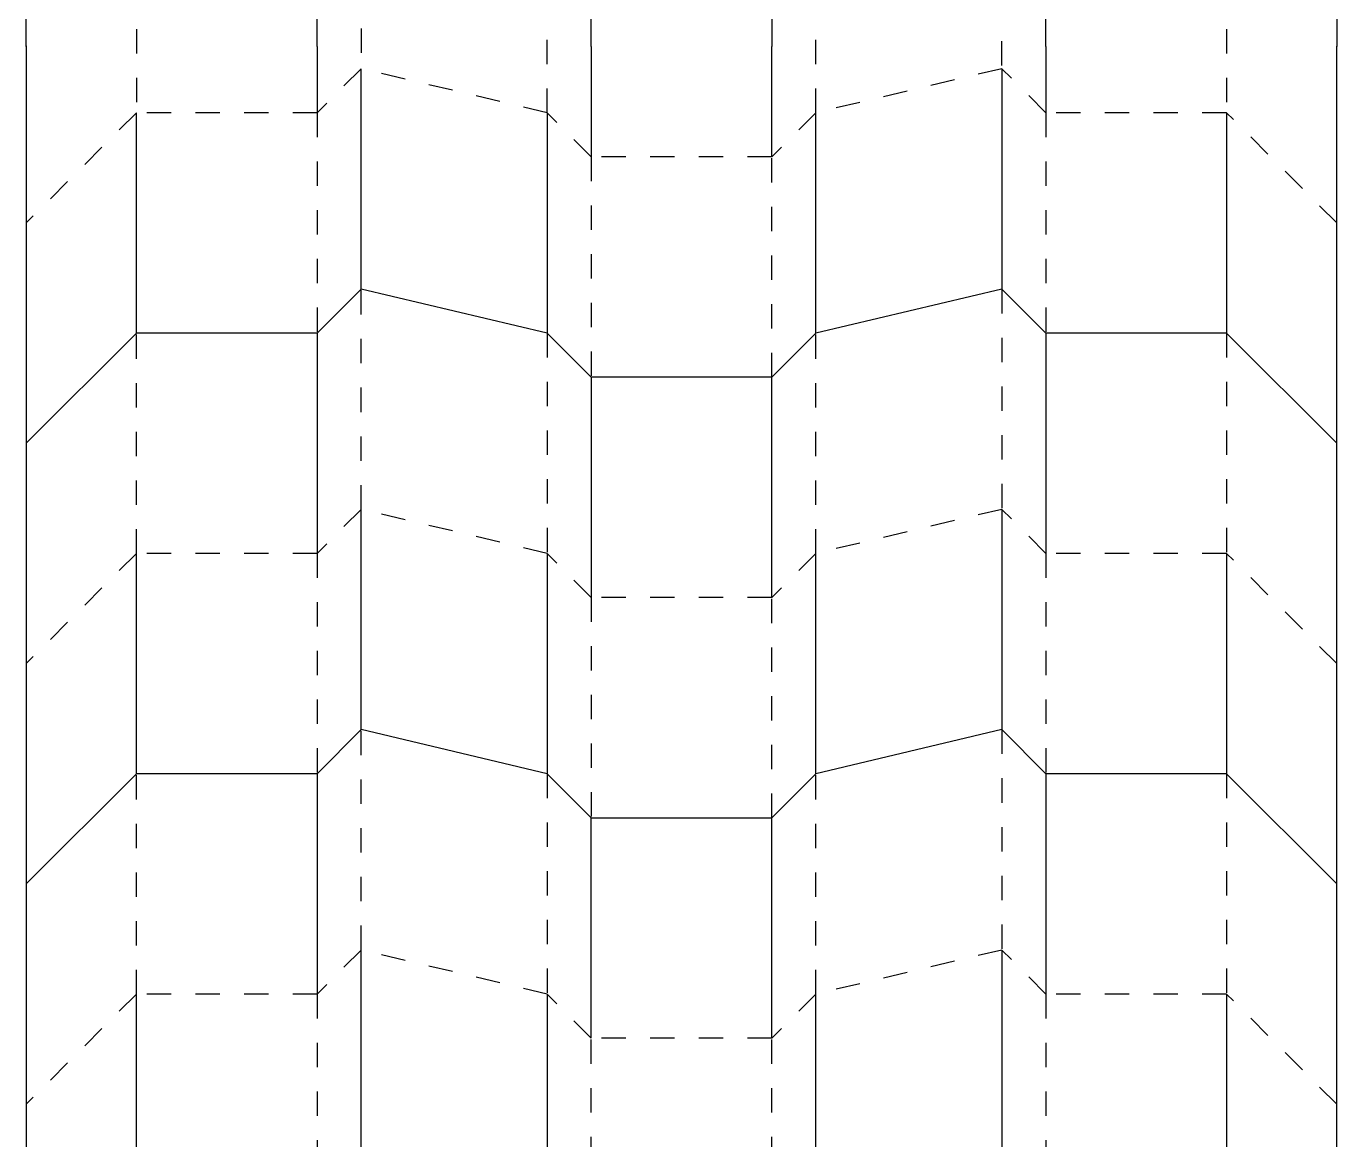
# Model space of a CAD drawing. Extents: x 11 to 192, y -290 to -9.
# Drawn here: x 67 to 143, y -225.3 to -160.7 of the extents above; entities that cross this region are included whole.
import ezdxf

# ---------------------------------------------------------------- set-up
doc = ezdxf.new("R2010")
doc.units = 0
for name, pattern in [('AI-LINETYPE-119', [2.822222, 1.411111, -1.411111]), ('AI-LINETYPE-120', [2.822222, 1.411111, -1.411111]), ('AI-LINETYPE-121', [2.822222, 1.411111, -1.411111]), ('AI-LINETYPE-122', [2.822222, 1.411111, -1.411111]), ('AI-LINETYPE-123', [2.822222, 1.411111, -1.411111]), ('AI-LINETYPE-124', [2.822222, 1.411111, -1.411111]), ('AI-LINETYPE-125', [2.822222, 1.411111, -1.411111]), ('AI-LINETYPE-126', [2.822222, 1.411111, -1.411111]), ('AI-LINETYPE-128', [2.822222, 1.411111, -1.411111]), ('AI-LINETYPE-129', [2.822222, 1.411111, -1.411111]), ('AI-LINETYPE-130', [2.822222, 1.411111, -1.411111]), ('AI-LINETYPE-131', [2.822222, 1.411111, -1.411111]), ('AI-LINETYPE-132', [2.822222, 1.411111, -1.411111]), ('AI-LINETYPE-133', [2.822222, 1.411111, -1.411111]), ('AI-LINETYPE-137', [2.822222, 1.411111, -1.411111]), ('AI-LINETYPE-138', [2.822222, 1.411111, -1.411111]), ('AI-LINETYPE-139', [2.822222, 1.411111, -1.411111]), ('AI-LINETYPE-140', [2.822222, 1.411111, -1.411111]), ('AI-LINETYPE-147', [2.822222, 1.411111, -1.411111]), ('AI-LINETYPE-148', [2.822222, 1.411111, -1.411111]), ('AI-LINETYPE-149', [2.822222, 1.411111, -1.411111]), ('AI-LINETYPE-150', [2.822222, 1.411111, -1.411111]), ('AI-LINETYPE-151', [2.822222, 1.411111, -1.411111]), ('AI-LINETYPE-152', [2.822222, 1.411111, -1.411111]), ('AI-LINETYPE-153', [2.822222, 1.411111, -1.411111]), ('AI-LINETYPE-154', [2.822222, 1.411111, -1.411111]), ('AI-LINETYPE-156', [2.822222, 1.411111, -1.411111]), ('AI-LINETYPE-157', [2.822222, 1.411111, -1.411111]), ('AI-LINETYPE-172', [2.822222, 1.411111, -1.411111]), ('AI-LINETYPE-173', [2.822222, 1.411111, -1.411111]), ('AI-LINETYPE-176', [2.822222, 1.411111, -1.411111]), ('AI-LINETYPE-177', [2.822222, 1.411111, -1.411111]), ('AI-LINETYPE-183', [2.822222, 1.411111, -1.411111]), ('AI-LINETYPE-184', [2.822222, 1.411111, -1.411111]), ('AI-LINETYPE-190', [2.822222, 1.411111, -1.411111]), ('AI-LINETYPE-194', [2.822222, 1.411111, -1.411111]), ('AI-LINETYPE-195', [2.822222, 1.411111, -1.411111]), ('AI-LINETYPE-196', [2.822222, 1.411111, -1.411111]), ('AI-LINETYPE-197', [2.822222, 1.411111, -1.411111]), ('AI-LINETYPE-198', [2.822222, 1.411111, -1.411111]), ('AI-LINETYPE-199', [2.822222, 1.411111, -1.411111]), ('AI-LINETYPE-200', [2.822222, 1.411111, -1.411111]), ('AI-LINETYPE-201', [2.822222, 1.411111, -1.411111]), ('AI-LINETYPE-202', [2.822222, 1.411111, -1.411111]), ('AI-LINETYPE-203', [2.822222, 1.411111, -1.411111]), ('AI-LINETYPE-204', [2.822222, 1.411111, -1.411111]), ('AI-LINETYPE-205', [2.822222, 1.411111, -1.411111]), ('AI-LINETYPE-206', [2.822222, 1.411111, -1.411111]), ('AI-LINETYPE-207', [2.822222, 1.411111, -1.411111]), ('AI-LINETYPE-208', [2.822222, 1.411111, -1.411111]), ('AI-LINETYPE-209', [2.822222, 1.411111, -1.411111]), ('AI-LINETYPE-210', [2.822222, 1.411111, -1.411111]), ('AI-LINETYPE-211', [2.822222, 1.411111, -1.411111]), ('AI-LINETYPE-212', [2.822222, 1.411111, -1.411111]), ('AI-LINETYPE-213', [2.822222, 1.411111, -1.411111]), ('AI-LINETYPE-214', [2.822222, 1.411111, -1.411111]), ('AI-LINETYPE-215', [2.822222, 1.411111, -1.411111]), ('AI-LINETYPE-216', [2.822222, 1.411111, -1.411111]), ('AI-LINETYPE-217', [2.822222, 1.411111, -1.411111]), ('AI-LINETYPE-218', [2.822222, 1.411111, -1.411111]), ('AI-LINETYPE-219', [2.822222, 1.411111, -1.411111]), ('AI-LINETYPE-76', [2.822222, 1.411111, -1.411111]), ('AI-LINETYPE-77', [2.822222, 1.411111, -1.411111])]:
    doc.linetypes.add(name, pattern=pattern)
for name, color, linetype in [('CUTLINE', 7, 'CONTINUOUS'), ('MOUNTAINLINE', 7, 'CONTINUOUS'), ('VALLEYLINE', 7, 'CONTINUOUS')]:
    doc.layers.add(name, color=color, linetype=linetype)

# ---------------------------------------------------------------- blocks, each defined once
blk = doc.blocks.new('BLOCK_2')
at = {"layer": 'CUTLINE', "color": 7}
blk.add_lwpolyline([(142.995, -34.007), (142.995, -161.919)], dxfattribs=at)
blk = doc.blocks.new('BLOCK_3')
at = {"layer": 'CUTLINE', "color": 7}
blk.add_lwpolyline([(67.005, -161.921), (67.005, -34.007)], dxfattribs=at)
blk = doc.blocks.new('BLOCK_5')
at = {"layer": 'CUTLINE', "color": 7}
blk.add_lwpolyline([(142.996, -289.796), (142.996, -161.884)], dxfattribs=at)
blk = doc.blocks.new('BLOCK_6')
at = {"layer": 'CUTLINE', "color": 7}
blk.add_lwpolyline([(67.006, -161.882), (67.006, -289.796)], dxfattribs=at)
blk = doc.blocks.new('BLOCK_83')
at = {"layer": 'VALLEYLINE', "color": 7, "linetype": 'AI-LINETYPE-76'}
blk.add_lwpolyline([(97.208, -165.754), (97.208, -158.089)], dxfattribs=at)
blk = doc.blocks.new('BLOCK_84')
at = {"layer": 'VALLEYLINE', "color": 7, "linetype": 'AI-LINETYPE-77'}
blk.add_lwpolyline([(73.394, -158.089), (73.394, -165.754)], dxfattribs=at)
blk = doc.blocks.new('BLOCK_126')
at = {"layer": 'VALLEYLINE', "color": 7, "linetype": 'AI-LINETYPE-119'}
blk.add_lwpolyline([(123.577, -163.013), (123.577, -160.83)], dxfattribs=at)
blk = doc.blocks.new('BLOCK_127')
at = {"layer": 'VALLEYLINE', "color": 7, "linetype": 'AI-LINETYPE-120'}
blk.add_lwpolyline([(123.577, -163.199), (112.794, -165.754)], dxfattribs=at)
blk = doc.blocks.new('BLOCK_128')
at = {"layer": 'VALLEYLINE', "color": 7, "linetype": 'AI-LINETYPE-121'}
blk.add_lwpolyline([(123.577, -175.974), (123.577, -188.75)], dxfattribs=at)
blk = doc.blocks.new('BLOCK_129')
at = {"layer": 'VALLEYLINE', "color": 7, "linetype": 'AI-LINETYPE-122'}
blk.add_lwpolyline([(123.577, -188.75), (112.794, -191.305)], dxfattribs=at)
blk = doc.blocks.new('BLOCK_130')
at = {"layer": 'VALLEYLINE', "color": 7, "linetype": 'AI-LINETYPE-123'}
blk.add_lwpolyline([(112.794, -191.305), (112.794, -178.529)], dxfattribs=at)
blk = doc.blocks.new('BLOCK_131')
at = {"layer": 'VALLEYLINE', "color": 7, "linetype": 'AI-LINETYPE-124'}
blk.add_lwpolyline([(123.577, -201.524), (123.577, -214.3)], dxfattribs=at)
blk = doc.blocks.new('BLOCK_132')
at = {"layer": 'VALLEYLINE', "color": 7, "linetype": 'AI-LINETYPE-125'}
blk.add_lwpolyline([(123.577, -214.3), (112.794, -216.855)], dxfattribs=at)
blk = doc.blocks.new('BLOCK_133')
at = {"layer": 'VALLEYLINE', "color": 7, "linetype": 'AI-LINETYPE-126'}
blk.add_lwpolyline([(112.794, -216.855), (112.794, -204.08)], dxfattribs=at)
blk = doc.blocks.new('BLOCK_135')
at = {"layer": 'VALLEYLINE', "color": 7, "linetype": 'AI-LINETYPE-128'}
blk.add_lwpolyline([(97.208, -165.754), (86.425, -163.199)], dxfattribs=at)
blk = doc.blocks.new('BLOCK_136')
at = {"layer": 'VALLEYLINE', "color": 7, "linetype": 'AI-LINETYPE-129'}
blk.add_lwpolyline([(86.425, -188.75), (86.425, -175.974)], dxfattribs=at)
blk = doc.blocks.new('BLOCK_137')
at = {"layer": 'VALLEYLINE', "color": 7, "linetype": 'AI-LINETYPE-130'}
blk.add_lwpolyline([(97.208, -178.529), (97.208, -191.305)], dxfattribs=at)
blk = doc.blocks.new('BLOCK_138')
at = {"layer": 'VALLEYLINE', "color": 7, "linetype": 'AI-LINETYPE-131'}
blk.add_lwpolyline([(86.425, -214.3), (86.425, -201.524)], dxfattribs=at)
blk = doc.blocks.new('BLOCK_139')
at = {"layer": 'VALLEYLINE', "color": 7, "linetype": 'AI-LINETYPE-132'}
blk.add_lwpolyline([(97.208, -204.08), (97.208, -216.855)], dxfattribs=at)
blk = doc.blocks.new('BLOCK_140')
at = {"layer": 'VALLEYLINE', "color": 7, "linetype": 'AI-LINETYPE-133'}
blk.add_lwpolyline([(97.208, -216.855), (86.425, -214.3)], dxfattribs=at)
blk = doc.blocks.new('BLOCK_144')
at = {"layer": 'VALLEYLINE', "color": 7, "linetype": 'AI-LINETYPE-137'}
blk.add_lwpolyline([(83.87, -165.754), (73.394, -165.754)], dxfattribs=at)
blk = doc.blocks.new('BLOCK_145')
at = {"layer": 'VALLEYLINE', "color": 7, "linetype": 'AI-LINETYPE-138'}
blk.add_lwpolyline([(83.87, -191.305), (83.87, -204.08)], dxfattribs=at)
blk = doc.blocks.new('BLOCK_146')
at = {"layer": 'VALLEYLINE', "color": 7, "linetype": 'AI-LINETYPE-139'}
blk.add_lwpolyline([(83.87, -216.855), (73.394, -216.855)], dxfattribs=at)
blk = doc.blocks.new('BLOCK_147')
at = {"layer": 'VALLEYLINE', "color": 7, "linetype": 'AI-LINETYPE-140'}
blk.add_lwpolyline([(83.87, -216.855), (83.87, -234.741)], dxfattribs=at)
blk = doc.blocks.new('BLOCK_154')
at = {"layer": 'VALLEYLINE', "color": 7, "linetype": 'AI-LINETYPE-147'}
blk.add_lwpolyline([(110.239, -181.085), (110.239, -168.308)], dxfattribs=at)
blk = doc.blocks.new('BLOCK_155')
at = {"layer": 'VALLEYLINE', "color": 7, "linetype": 'AI-LINETYPE-148'}
blk.add_lwpolyline([(126.132, -191.305), (126.132, -204.08)], dxfattribs=at)
blk = doc.blocks.new('BLOCK_156')
at = {"layer": 'VALLEYLINE', "color": 7, "linetype": 'AI-LINETYPE-149'}
blk.add_lwpolyline([(126.132, -216.855), (126.132, -234.741)], dxfattribs=at)
blk = doc.blocks.new('BLOCK_157')
at = {"layer": 'VALLEYLINE', "color": 7, "linetype": 'AI-LINETYPE-150'}
blk.add_lwpolyline([(136.608, -165.754), (126.132, -165.754)], dxfattribs=at)
blk = doc.blocks.new('BLOCK_158')
at = {"layer": 'VALLEYLINE', "color": 7, "linetype": 'AI-LINETYPE-151'}
blk.add_lwpolyline([(136.608, -178.529), (136.608, -191.305)], dxfattribs=at)
blk = doc.blocks.new('BLOCK_159')
at = {"layer": 'VALLEYLINE', "color": 7, "linetype": 'AI-LINETYPE-152'}
blk.add_lwpolyline([(136.608, -191.305), (126.132, -191.305)], dxfattribs=at)
blk = doc.blocks.new('BLOCK_160')
at = {"layer": 'VALLEYLINE', "color": 7, "linetype": 'AI-LINETYPE-153'}
blk.add_lwpolyline([(136.608, -204.08), (136.608, -216.855)], dxfattribs=at)
blk = doc.blocks.new('BLOCK_161')
at = {"layer": 'VALLEYLINE', "color": 7, "linetype": 'AI-LINETYPE-154'}
blk.add_lwpolyline([(136.608, -216.855), (126.132, -216.855)], dxfattribs=at)
blk = doc.blocks.new('BLOCK_163')
at = {"layer": 'VALLEYLINE', "color": 7, "linetype": 'AI-LINETYPE-156'}
blk.add_lwpolyline([(142.995, -197.692), (136.608, -191.305)], dxfattribs=at)
blk = doc.blocks.new('BLOCK_164')
at = {"layer": 'VALLEYLINE', "color": 7, "linetype": 'AI-LINETYPE-157'}
blk.add_lwpolyline([(142.995, -223.243), (136.608, -216.855)], dxfattribs=at)
blk = doc.blocks.new('BLOCK_179')
at = {"layer": 'VALLEYLINE', "color": 7, "linetype": 'AI-LINETYPE-172'}
blk.add_lwpolyline([(110.239, -206.635), (110.239, -193.859)], dxfattribs=at)
blk = doc.blocks.new('BLOCK_180')
at = {"layer": 'VALLEYLINE', "color": 7, "linetype": 'AI-LINETYPE-173'}
blk.add_lwpolyline([(110.239, -232.185), (110.239, -219.411)], dxfattribs=at)
blk = doc.blocks.new('BLOCK_183')
at = {"layer": 'VALLEYLINE', "color": 7, "linetype": 'AI-LINETYPE-176'}
blk.add_lwpolyline([(110.239, -219.411), (99.763, -219.411)], dxfattribs=at)
blk = doc.blocks.new('BLOCK_184')
at = {"layer": 'VALLEYLINE', "color": 7, "linetype": 'AI-LINETYPE-177'}
blk.add_lwpolyline([(99.763, -232.185), (99.763, -219.411)], dxfattribs=at)
blk = doc.blocks.new('BLOCK_190')
at = {"layer": 'VALLEYLINE', "color": 7, "linetype": 'AI-LINETYPE-183'}
blk.add_lwpolyline([(99.763, -168.308), (99.763, -181.085)], dxfattribs=at)
blk = doc.blocks.new('BLOCK_191')
at = {"layer": 'VALLEYLINE', "color": 7, "linetype": 'AI-LINETYPE-184'}
blk.add_lwpolyline([(99.763, -193.859), (99.763, -206.635)], dxfattribs=at)
blk = doc.blocks.new('BLOCK_197')
at = {"layer": 'VALLEYLINE', "color": 7, "linetype": 'AI-LINETYPE-190'}
blk.add_lwpolyline([(73.394, -216.855), (67.006, -223.243)], dxfattribs=at)
blk = doc.blocks.new('BLOCK_201')
at = {"layer": 'VALLEYLINE', "color": 7, "linetype": 'AI-LINETYPE-194'}
blk.add_lwpolyline([(110.239, -193.859), (99.763, -193.859)], dxfattribs=at)
blk = doc.blocks.new('BLOCK_202')
at = {"layer": 'VALLEYLINE', "color": 7, "linetype": 'AI-LINETYPE-195'}
blk.add_lwpolyline([(112.794, -165.754), (112.794, -158.089)], dxfattribs=at)
blk = doc.blocks.new('BLOCK_203')
at = {"layer": 'VALLEYLINE', "color": 7, "linetype": 'AI-LINETYPE-196'}
blk.add_lwpolyline([(83.87, -165.754), (83.87, -178.529)], dxfattribs=at)
blk = doc.blocks.new('BLOCK_204')
at = {"layer": 'VALLEYLINE', "color": 7, "linetype": 'AI-LINETYPE-197'}
blk.add_lwpolyline([(112.794, -165.754), (110.239, -168.308)], dxfattribs=at)
blk = doc.blocks.new('BLOCK_205')
at = {"layer": 'VALLEYLINE', "color": 7, "linetype": 'AI-LINETYPE-198'}
blk.add_lwpolyline([(126.132, -165.754), (123.577, -163.199)], dxfattribs=at)
blk = doc.blocks.new('BLOCK_206')
at = {"layer": 'VALLEYLINE', "color": 7, "linetype": 'AI-LINETYPE-199'}
blk.add_lwpolyline([(126.132, -165.754), (126.132, -178.529)], dxfattribs=at)
blk = doc.blocks.new('BLOCK_207')
at = {"layer": 'VALLEYLINE', "color": 7, "linetype": 'AI-LINETYPE-200'}
blk.add_lwpolyline([(136.608, -158.089), (136.608, -165.754)], dxfattribs=at)
blk = doc.blocks.new('BLOCK_208')
at = {"layer": 'VALLEYLINE', "color": 7, "linetype": 'AI-LINETYPE-201'}
blk.add_lwpolyline([(142.995, -172.141), (136.608, -165.754)], dxfattribs=at)
blk = doc.blocks.new('BLOCK_209')
at = {"layer": 'VALLEYLINE', "color": 7, "linetype": 'AI-LINETYPE-202'}
blk.add_lwpolyline([(99.763, -168.308), (97.208, -165.754)], dxfattribs=at)
blk = doc.blocks.new('BLOCK_210')
at = {"layer": 'VALLEYLINE', "color": 7, "linetype": 'AI-LINETYPE-203'}
blk.add_lwpolyline([(86.425, -163.199), (83.87, -165.754)], dxfattribs=at)
blk = doc.blocks.new('BLOCK_211')
at = {"layer": 'VALLEYLINE', "color": 7, "linetype": 'AI-LINETYPE-204'}
blk.add_lwpolyline([(73.394, -165.754), (67.006, -172.141)], dxfattribs=at)
blk = doc.blocks.new('BLOCK_212')
at = {"layer": 'VALLEYLINE', "color": 7, "linetype": 'AI-LINETYPE-205'}
blk.add_lwpolyline([(110.239, -168.308), (99.763, -168.308)], dxfattribs=at)
blk = doc.blocks.new('BLOCK_213')
at = {"layer": 'VALLEYLINE', "color": 7, "linetype": 'AI-LINETYPE-206'}
blk.add_lwpolyline([(86.426, -160.863), (86.426, -163.018)], dxfattribs=at)
blk = doc.blocks.new('BLOCK_214')
at = {"layer": 'VALLEYLINE', "color": 7, "linetype": 'AI-LINETYPE-207'}
blk.add_lwpolyline([(97.208, -191.305), (86.425, -188.75)], dxfattribs=at)
blk = doc.blocks.new('BLOCK_215')
at = {"layer": 'VALLEYLINE', "color": 7, "linetype": 'AI-LINETYPE-208'}
blk.add_lwpolyline([(73.394, -191.305), (73.394, -178.529)], dxfattribs=at)
blk = doc.blocks.new('BLOCK_216')
at = {"layer": 'VALLEYLINE', "color": 7, "linetype": 'AI-LINETYPE-209'}
blk.add_lwpolyline([(83.87, -191.305), (73.394, -191.305)], dxfattribs=at)
blk = doc.blocks.new('BLOCK_217')
at = {"layer": 'VALLEYLINE', "color": 7, "linetype": 'AI-LINETYPE-210'}
blk.add_lwpolyline([(73.394, -216.855), (73.394, -204.08)], dxfattribs=at)
blk = doc.blocks.new('BLOCK_218')
at = {"layer": 'VALLEYLINE', "color": 7, "linetype": 'AI-LINETYPE-211'}
blk.add_lwpolyline([(112.794, -191.305), (110.239, -193.859)], dxfattribs=at)
blk = doc.blocks.new('BLOCK_219')
at = {"layer": 'VALLEYLINE', "color": 7, "linetype": 'AI-LINETYPE-212'}
blk.add_lwpolyline([(126.132, -191.305), (123.577, -188.75)], dxfattribs=at)
blk = doc.blocks.new('BLOCK_220')
at = {"layer": 'VALLEYLINE', "color": 7, "linetype": 'AI-LINETYPE-213'}
blk.add_lwpolyline([(126.132, -216.855), (123.577, -214.3)], dxfattribs=at)
blk = doc.blocks.new('BLOCK_221')
at = {"layer": 'VALLEYLINE', "color": 7, "linetype": 'AI-LINETYPE-214'}
blk.add_lwpolyline([(112.794, -216.855), (110.239, -219.411)], dxfattribs=at)
blk = doc.blocks.new('BLOCK_222')
at = {"layer": 'VALLEYLINE', "color": 7, "linetype": 'AI-LINETYPE-215'}
blk.add_lwpolyline([(99.763, -193.859), (97.208, -191.305)], dxfattribs=at)
blk = doc.blocks.new('BLOCK_223')
at = {"layer": 'VALLEYLINE', "color": 7, "linetype": 'AI-LINETYPE-216'}
blk.add_lwpolyline([(99.763, -219.411), (97.208, -216.855)], dxfattribs=at)
blk = doc.blocks.new('BLOCK_224')
at = {"layer": 'VALLEYLINE', "color": 7, "linetype": 'AI-LINETYPE-217'}
blk.add_lwpolyline([(86.425, -188.75), (83.87, -191.305)], dxfattribs=at)
blk = doc.blocks.new('BLOCK_225')
at = {"layer": 'VALLEYLINE', "color": 7, "linetype": 'AI-LINETYPE-218'}
blk.add_lwpolyline([(86.425, -214.3), (83.87, -216.855)], dxfattribs=at)
blk = doc.blocks.new('BLOCK_226')
at = {"layer": 'VALLEYLINE', "color": 7, "linetype": 'AI-LINETYPE-219'}
blk.add_lwpolyline([(73.394, -191.305), (67.006, -197.692)], dxfattribs=at)
blk = doc.blocks.new('BLOCK_267')
at = {"layer": 'MOUNTAINLINE', "color": 7}
blk.add_lwpolyline([(83.87, -161.921), (83.87, -158.088)], dxfattribs=at)
blk = doc.blocks.new('BLOCK_282')
at = {"layer": 'MOUNTAINLINE', "color": 7}
blk.add_lwpolyline([(110.239, -155.534), (110.239, -161.921)], dxfattribs=at)
blk = doc.blocks.new('BLOCK_285')
at = {"layer": 'MOUNTAINLINE', "color": 7}
blk.add_lwpolyline([(126.132, -161.921), (126.132, -158.088)], dxfattribs=at)
blk = doc.blocks.new('BLOCK_325')
at = {"layer": 'MOUNTAINLINE', "color": 7}
blk.add_lwpolyline([(99.763, -161.921), (99.763, -155.534)], dxfattribs=at)
blk = doc.blocks.new('BLOCK_343')
at = {"layer": 'MOUNTAINLINE', "color": 7}
blk.add_lwpolyline([(123.577, -163.199), (123.577, -175.974)], dxfattribs=at)
blk = doc.blocks.new('BLOCK_344')
at = {"layer": 'MOUNTAINLINE', "color": 7}
blk.add_lwpolyline([(123.577, -175.974), (112.794, -178.529)], dxfattribs=at)
blk = doc.blocks.new('BLOCK_345')
at = {"layer": 'MOUNTAINLINE', "color": 7}
blk.add_lwpolyline([(112.794, -178.529), (112.794, -165.754)], dxfattribs=at)
blk = doc.blocks.new('BLOCK_346')
at = {"layer": 'MOUNTAINLINE', "color": 7}
blk.add_lwpolyline([(123.577, -188.75), (123.577, -201.524)], dxfattribs=at)
blk = doc.blocks.new('BLOCK_347')
at = {"layer": 'MOUNTAINLINE', "color": 7}
blk.add_lwpolyline([(123.577, -201.524), (112.794, -204.08)], dxfattribs=at)
blk = doc.blocks.new('BLOCK_348')
at = {"layer": 'MOUNTAINLINE', "color": 7}
blk.add_lwpolyline([(112.794, -204.08), (112.794, -191.305)], dxfattribs=at)
blk = doc.blocks.new('BLOCK_349')
at = {"layer": 'MOUNTAINLINE', "color": 7}
blk.add_lwpolyline([(112.794, -234.741), (112.794, -216.855)], dxfattribs=at)
blk = doc.blocks.new('BLOCK_350')
at = {"layer": 'MOUNTAINLINE', "color": 7}
blk.add_lwpolyline([(123.577, -214.3), (123.577, -237.296)], dxfattribs=at)
blk = doc.blocks.new('BLOCK_351')
at = {"layer": 'MOUNTAINLINE', "color": 7}
blk.add_lwpolyline([(86.425, -175.974), (86.425, -163.199)], dxfattribs=at)
blk = doc.blocks.new('BLOCK_352')
at = {"layer": 'MOUNTAINLINE', "color": 7}
blk.add_lwpolyline([(97.208, -165.754), (97.208, -178.529)], dxfattribs=at)
blk = doc.blocks.new('BLOCK_353')
at = {"layer": 'MOUNTAINLINE', "color": 7}
blk.add_lwpolyline([(97.208, -178.529), (86.425, -175.974)], dxfattribs=at)
blk = doc.blocks.new('BLOCK_354')
at = {"layer": 'MOUNTAINLINE', "color": 7}
blk.add_lwpolyline([(86.425, -201.524), (86.425, -188.75)], dxfattribs=at)
blk = doc.blocks.new('BLOCK_355')
at = {"layer": 'MOUNTAINLINE', "color": 7}
blk.add_lwpolyline([(97.208, -191.305), (97.208, -204.08)], dxfattribs=at)
blk = doc.blocks.new('BLOCK_356')
at = {"layer": 'MOUNTAINLINE', "color": 7}
blk.add_lwpolyline([(97.208, -204.08), (86.425, -201.524)], dxfattribs=at)
blk = doc.blocks.new('BLOCK_357')
at = {"layer": 'MOUNTAINLINE', "color": 7}
blk.add_lwpolyline([(86.424, -237.296), (86.425, -214.3)], dxfattribs=at)
blk = doc.blocks.new('BLOCK_358')
at = {"layer": 'MOUNTAINLINE', "color": 7}
blk.add_lwpolyline([(97.208, -216.855), (97.208, -234.741)], dxfattribs=at)
blk = doc.blocks.new('BLOCK_365')
at = {"layer": 'MOUNTAINLINE', "color": 7}
blk.add_lwpolyline([(83.87, -161.921), (83.87, -165.754)], dxfattribs=at)
blk = doc.blocks.new('BLOCK_366')
at = {"layer": 'MOUNTAINLINE', "color": 7}
blk.add_lwpolyline([(73.394, -178.529), (73.394, -165.754)], dxfattribs=at)
blk = doc.blocks.new('BLOCK_367')
at = {"layer": 'MOUNTAINLINE', "color": 7}
blk.add_lwpolyline([(83.87, -178.529), (73.394, -178.529)], dxfattribs=at)
blk = doc.blocks.new('BLOCK_368')
at = {"layer": 'MOUNTAINLINE', "color": 7}
blk.add_lwpolyline([(83.87, -178.529), (83.87, -191.305)], dxfattribs=at)
blk = doc.blocks.new('BLOCK_369')
at = {"layer": 'MOUNTAINLINE', "color": 7}
blk.add_lwpolyline([(73.394, -204.08), (73.394, -191.305)], dxfattribs=at)
blk = doc.blocks.new('BLOCK_370')
at = {"layer": 'MOUNTAINLINE', "color": 7}
blk.add_lwpolyline([(83.87, -204.08), (73.394, -204.08)], dxfattribs=at)
blk = doc.blocks.new('BLOCK_371')
at = {"layer": 'MOUNTAINLINE', "color": 7}
blk.add_lwpolyline([(83.87, -204.08), (83.87, -216.855)], dxfattribs=at)
blk = doc.blocks.new('BLOCK_372')
at = {"layer": 'MOUNTAINLINE', "color": 7}
blk.add_lwpolyline([(73.394, -234.741), (73.394, -216.855)], dxfattribs=at)
blk = doc.blocks.new('BLOCK_380')
at = {"layer": 'MOUNTAINLINE', "color": 7}
blk.add_lwpolyline([(110.239, -168.308), (110.239, -161.921)], dxfattribs=at)
blk = doc.blocks.new('BLOCK_381')
at = {"layer": 'MOUNTAINLINE', "color": 7}
blk.add_lwpolyline([(112.794, -178.529), (110.239, -181.085)], dxfattribs=at)
blk = doc.blocks.new('BLOCK_382')
at = {"layer": 'MOUNTAINLINE', "color": 7}
blk.add_lwpolyline([(110.239, -193.859), (110.239, -181.085)], dxfattribs=at)
blk = doc.blocks.new('BLOCK_383')
at = {"layer": 'MOUNTAINLINE', "color": 7}
blk.add_lwpolyline([(126.132, -161.921), (126.132, -165.754)], dxfattribs=at)
blk = doc.blocks.new('BLOCK_384')
at = {"layer": 'MOUNTAINLINE', "color": 7}
blk.add_lwpolyline([(126.132, -178.529), (123.577, -175.974)], dxfattribs=at)
blk = doc.blocks.new('BLOCK_385')
at = {"layer": 'MOUNTAINLINE', "color": 7}
blk.add_lwpolyline([(126.132, -178.529), (126.132, -191.305)], dxfattribs=at)
blk = doc.blocks.new('BLOCK_386')
at = {"layer": 'MOUNTAINLINE', "color": 7}
blk.add_lwpolyline([(126.132, -204.08), (123.577, -201.524)], dxfattribs=at)
blk = doc.blocks.new('BLOCK_387')
at = {"layer": 'MOUNTAINLINE', "color": 7}
blk.add_lwpolyline([(126.132, -204.08), (126.132, -216.855)], dxfattribs=at)
blk = doc.blocks.new('BLOCK_388')
at = {"layer": 'MOUNTAINLINE', "color": 7}
blk.add_lwpolyline([(136.608, -165.754), (136.608, -178.529)], dxfattribs=at)
blk = doc.blocks.new('BLOCK_389')
at = {"layer": 'MOUNTAINLINE', "color": 7}
blk.add_lwpolyline([(136.608, -178.529), (126.132, -178.529)], dxfattribs=at)
blk = doc.blocks.new('BLOCK_390')
at = {"layer": 'MOUNTAINLINE', "color": 7}
blk.add_lwpolyline([(136.608, -191.305), (136.608, -204.08)], dxfattribs=at)
blk = doc.blocks.new('BLOCK_391')
at = {"layer": 'MOUNTAINLINE', "color": 7}
blk.add_lwpolyline([(136.608, -204.08), (126.132, -204.08)], dxfattribs=at)
blk = doc.blocks.new('BLOCK_392')
at = {"layer": 'MOUNTAINLINE', "color": 7}
blk.add_lwpolyline([(136.608, -216.855), (136.608, -234.741)], dxfattribs=at)
blk = doc.blocks.new('BLOCK_393')
at = {"layer": 'MOUNTAINLINE', "color": 7}
blk.add_lwpolyline([(142.995, -184.917), (136.608, -178.529)], dxfattribs=at)
blk = doc.blocks.new('BLOCK_394')
at = {"layer": 'MOUNTAINLINE', "color": 7}
blk.add_lwpolyline([(142.995, -210.467), (136.608, -204.08)], dxfattribs=at)
blk = doc.blocks.new('BLOCK_408')
at = {"layer": 'MOUNTAINLINE', "color": 7}
blk.add_lwpolyline([(112.794, -204.08), (110.239, -206.635)], dxfattribs=at)
blk = doc.blocks.new('BLOCK_409')
at = {"layer": 'MOUNTAINLINE', "color": 7}
blk.add_lwpolyline([(110.239, -219.411), (110.239, -206.635)], dxfattribs=at)
blk = doc.blocks.new('BLOCK_416')
at = {"layer": 'MOUNTAINLINE', "color": 7}
blk.add_lwpolyline([(99.763, -219.411), (99.763, -206.635)], dxfattribs=at)
blk = doc.blocks.new('BLOCK_417')
at = {"layer": 'MOUNTAINLINE', "color": 7}
blk.add_lwpolyline([(99.763, -206.635), (110.239, -206.635)], dxfattribs=at)
blk = doc.blocks.new('BLOCK_423')
at = {"layer": 'MOUNTAINLINE', "color": 7}
blk.add_lwpolyline([(99.763, -161.921), (99.763, -168.308)], dxfattribs=at)
blk = doc.blocks.new('BLOCK_424')
at = {"layer": 'MOUNTAINLINE', "color": 7}
blk.add_lwpolyline([(99.763, -181.085), (97.208, -178.529)], dxfattribs=at)
blk = doc.blocks.new('BLOCK_425')
at = {"layer": 'MOUNTAINLINE', "color": 7}
blk.add_lwpolyline([(99.763, -181.085), (99.763, -193.859)], dxfattribs=at)
blk = doc.blocks.new('BLOCK_426')
at = {"layer": 'MOUNTAINLINE', "color": 7}
blk.add_lwpolyline([(99.763, -206.635), (97.208, -204.08)], dxfattribs=at)
blk = doc.blocks.new('BLOCK_431')
at = {"layer": 'MOUNTAINLINE', "color": 7}
blk.add_lwpolyline([(86.425, -175.974), (83.87, -178.529)], dxfattribs=at)
blk = doc.blocks.new('BLOCK_432')
at = {"layer": 'MOUNTAINLINE', "color": 7}
blk.add_lwpolyline([(86.425, -201.524), (83.87, -204.08)], dxfattribs=at)
blk = doc.blocks.new('BLOCK_436')
at = {"layer": 'MOUNTAINLINE', "color": 7}
blk.add_lwpolyline([(73.394, -178.529), (67.006, -184.917)], dxfattribs=at)
blk = doc.blocks.new('BLOCK_437')
at = {"layer": 'MOUNTAINLINE', "color": 7}
blk.add_lwpolyline([(73.394, -204.08), (67.006, -210.467)], dxfattribs=at)
blk = doc.blocks.new('BLOCK_440')
at = {"layer": 'MOUNTAINLINE', "color": 7}
blk.add_lwpolyline([(110.239, -181.085), (99.763, -181.085)], dxfattribs=at)

msp = doc.modelspace()

# ---------------------------------------------------------------- block references
at = {"layer": 'CUTLINE'}
for name in ['BLOCK_3', 'BLOCK_2', 'BLOCK_6', 'BLOCK_5']:
    msp.add_blockref(name, (0, 0), dxfattribs=at)
at = {"layer": 'MOUNTAINLINE'}
for name in ['BLOCK_325', 'BLOCK_282', 'BLOCK_267', 'BLOCK_285', 'BLOCK_365', 'BLOCK_423', 'BLOCK_380', 'BLOCK_383', 'BLOCK_351', 'BLOCK_343', 'BLOCK_366', 'BLOCK_352', 'BLOCK_345', 'BLOCK_388', 'BLOCK_431', 'BLOCK_353', 'BLOCK_344', 'BLOCK_384', 'BLOCK_436', 'BLOCK_367', 'BLOCK_368', 'BLOCK_424', 'BLOCK_381', 'BLOCK_385', 'BLOCK_389', 'BLOCK_393', 'BLOCK_425', 'BLOCK_440', 'BLOCK_382', 'BLOCK_354', 'BLOCK_346', 'BLOCK_369', 'BLOCK_355', 'BLOCK_348', 'BLOCK_390', 'BLOCK_432', 'BLOCK_356', 'BLOCK_347', 'BLOCK_386', 'BLOCK_437', 'BLOCK_370', 'BLOCK_371', 'BLOCK_426', 'BLOCK_408', 'BLOCK_387', 'BLOCK_391', 'BLOCK_394', 'BLOCK_416', 'BLOCK_417', 'BLOCK_409', 'BLOCK_357', 'BLOCK_350', 'BLOCK_372', 'BLOCK_358', 'BLOCK_349', 'BLOCK_392']:
    msp.add_blockref(name, (0, 0), dxfattribs=at)
at = {"layer": 'VALLEYLINE'}
for name in ['BLOCK_84', 'BLOCK_83', 'BLOCK_202', 'BLOCK_207', 'BLOCK_213', 'BLOCK_126', 'BLOCK_210', 'BLOCK_135', 'BLOCK_127', 'BLOCK_205', 'BLOCK_211', 'BLOCK_144', 'BLOCK_203', 'BLOCK_209', 'BLOCK_204', 'BLOCK_157', 'BLOCK_206', 'BLOCK_208', 'BLOCK_190', 'BLOCK_212', 'BLOCK_154', 'BLOCK_136', 'BLOCK_128', 'BLOCK_215', 'BLOCK_137', 'BLOCK_130', 'BLOCK_158', 'BLOCK_224', 'BLOCK_214', 'BLOCK_129', 'BLOCK_219', 'BLOCK_226', 'BLOCK_216', 'BLOCK_145', 'BLOCK_222', 'BLOCK_218', 'BLOCK_155', 'BLOCK_159', 'BLOCK_163', 'BLOCK_191', 'BLOCK_201', 'BLOCK_179', 'BLOCK_138', 'BLOCK_131', 'BLOCK_217', 'BLOCK_139', 'BLOCK_133', 'BLOCK_160', 'BLOCK_225', 'BLOCK_140', 'BLOCK_132', 'BLOCK_220', 'BLOCK_197', 'BLOCK_146', 'BLOCK_147', 'BLOCK_223', 'BLOCK_221', 'BLOCK_156', 'BLOCK_161', 'BLOCK_164', 'BLOCK_183', 'BLOCK_184', 'BLOCK_180']:
    msp.add_blockref(name, (0, 0), dxfattribs=at)

doc.saveas('drawing.dxf')
